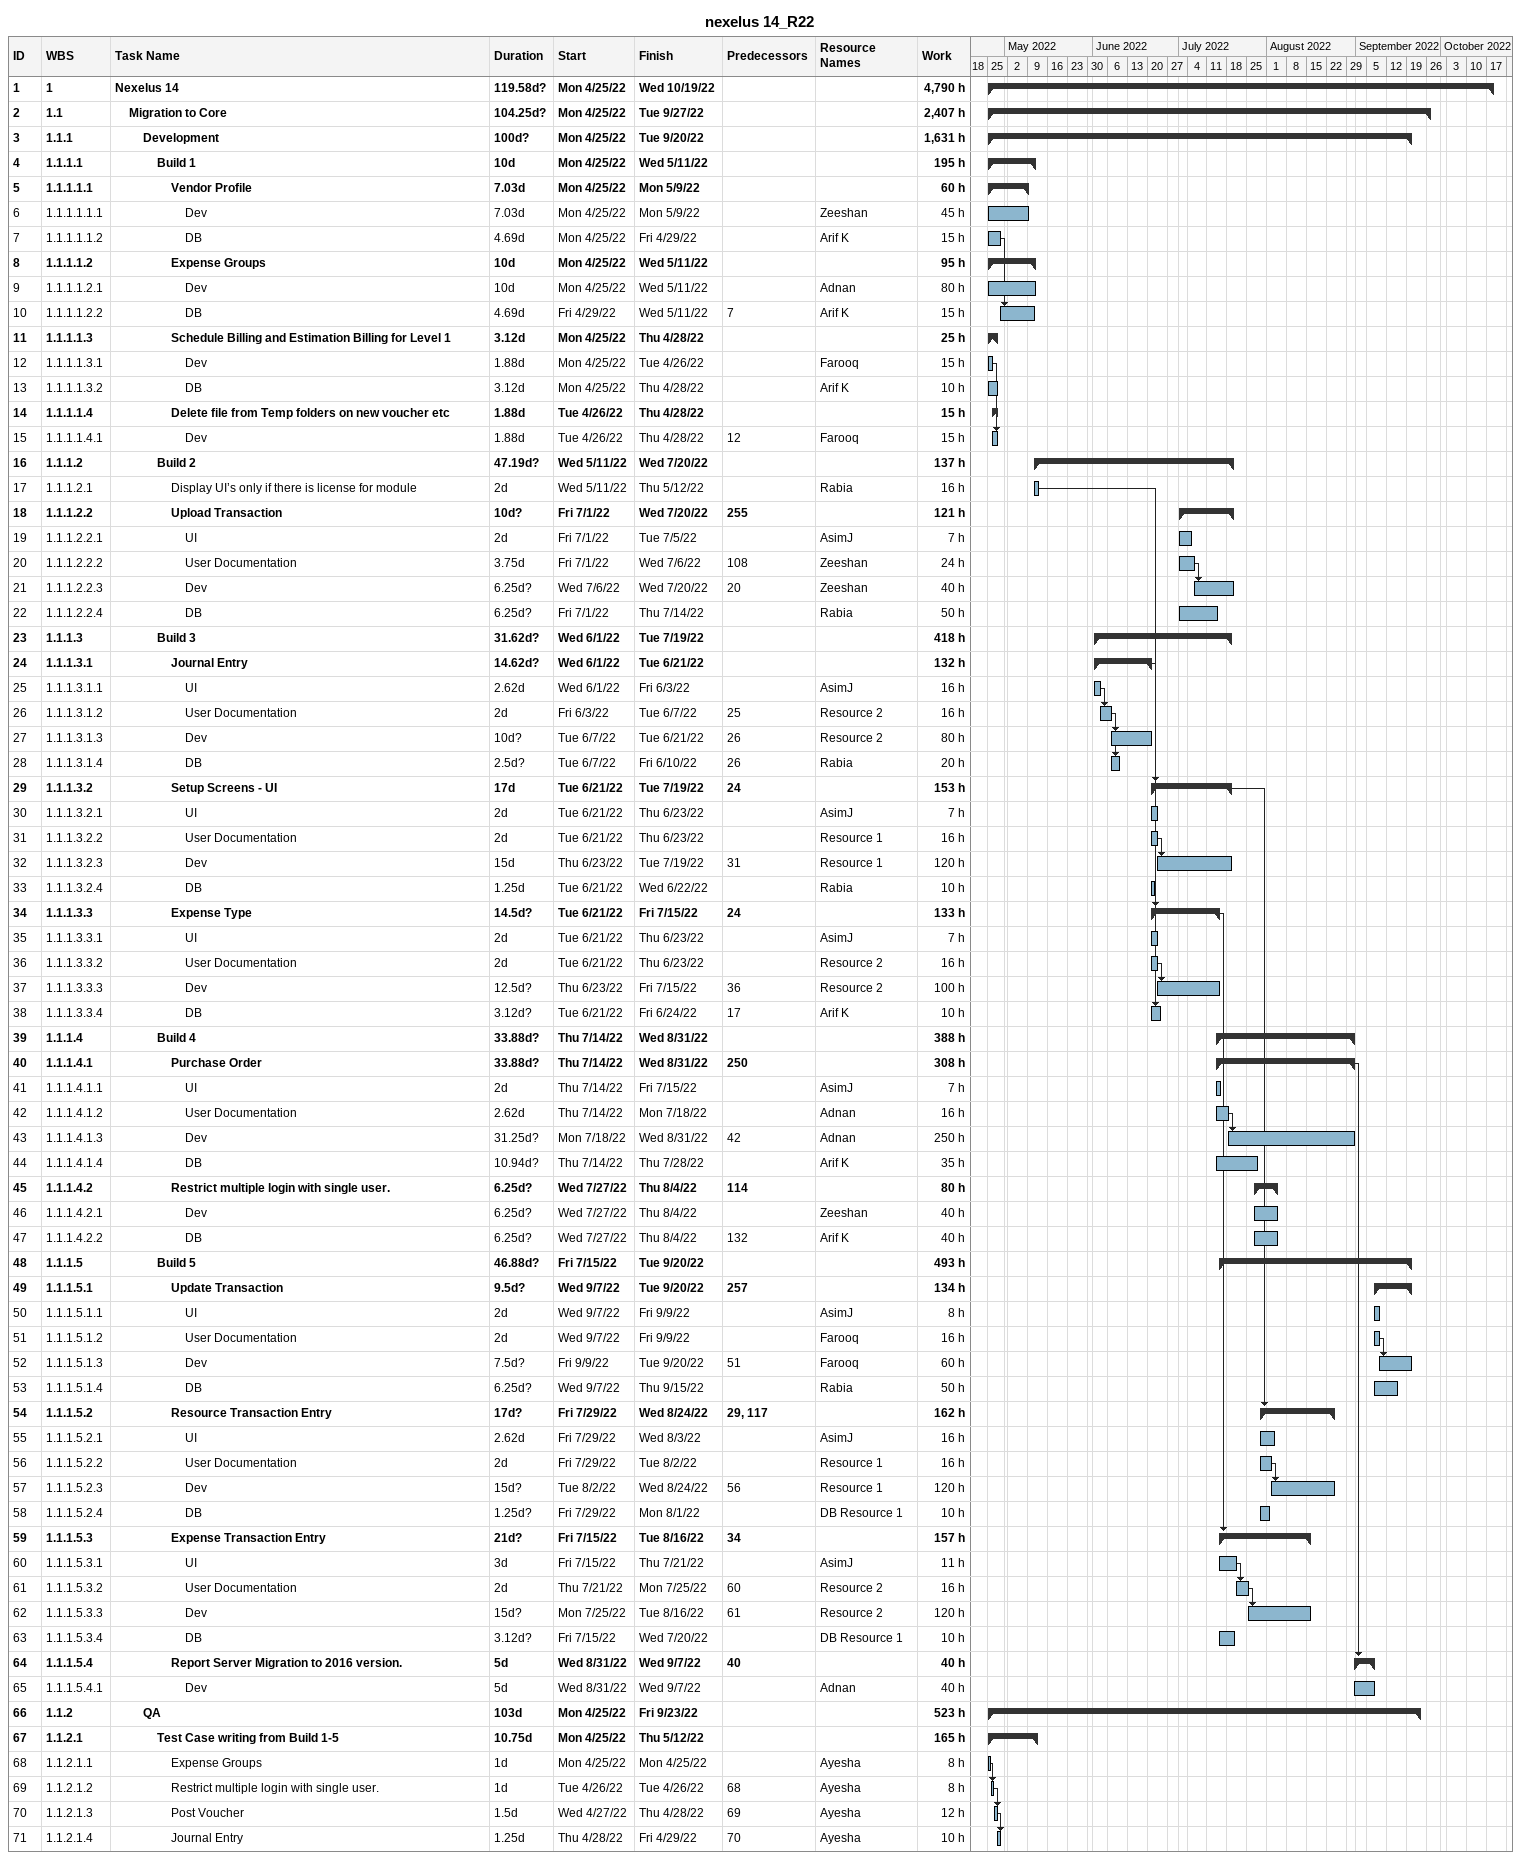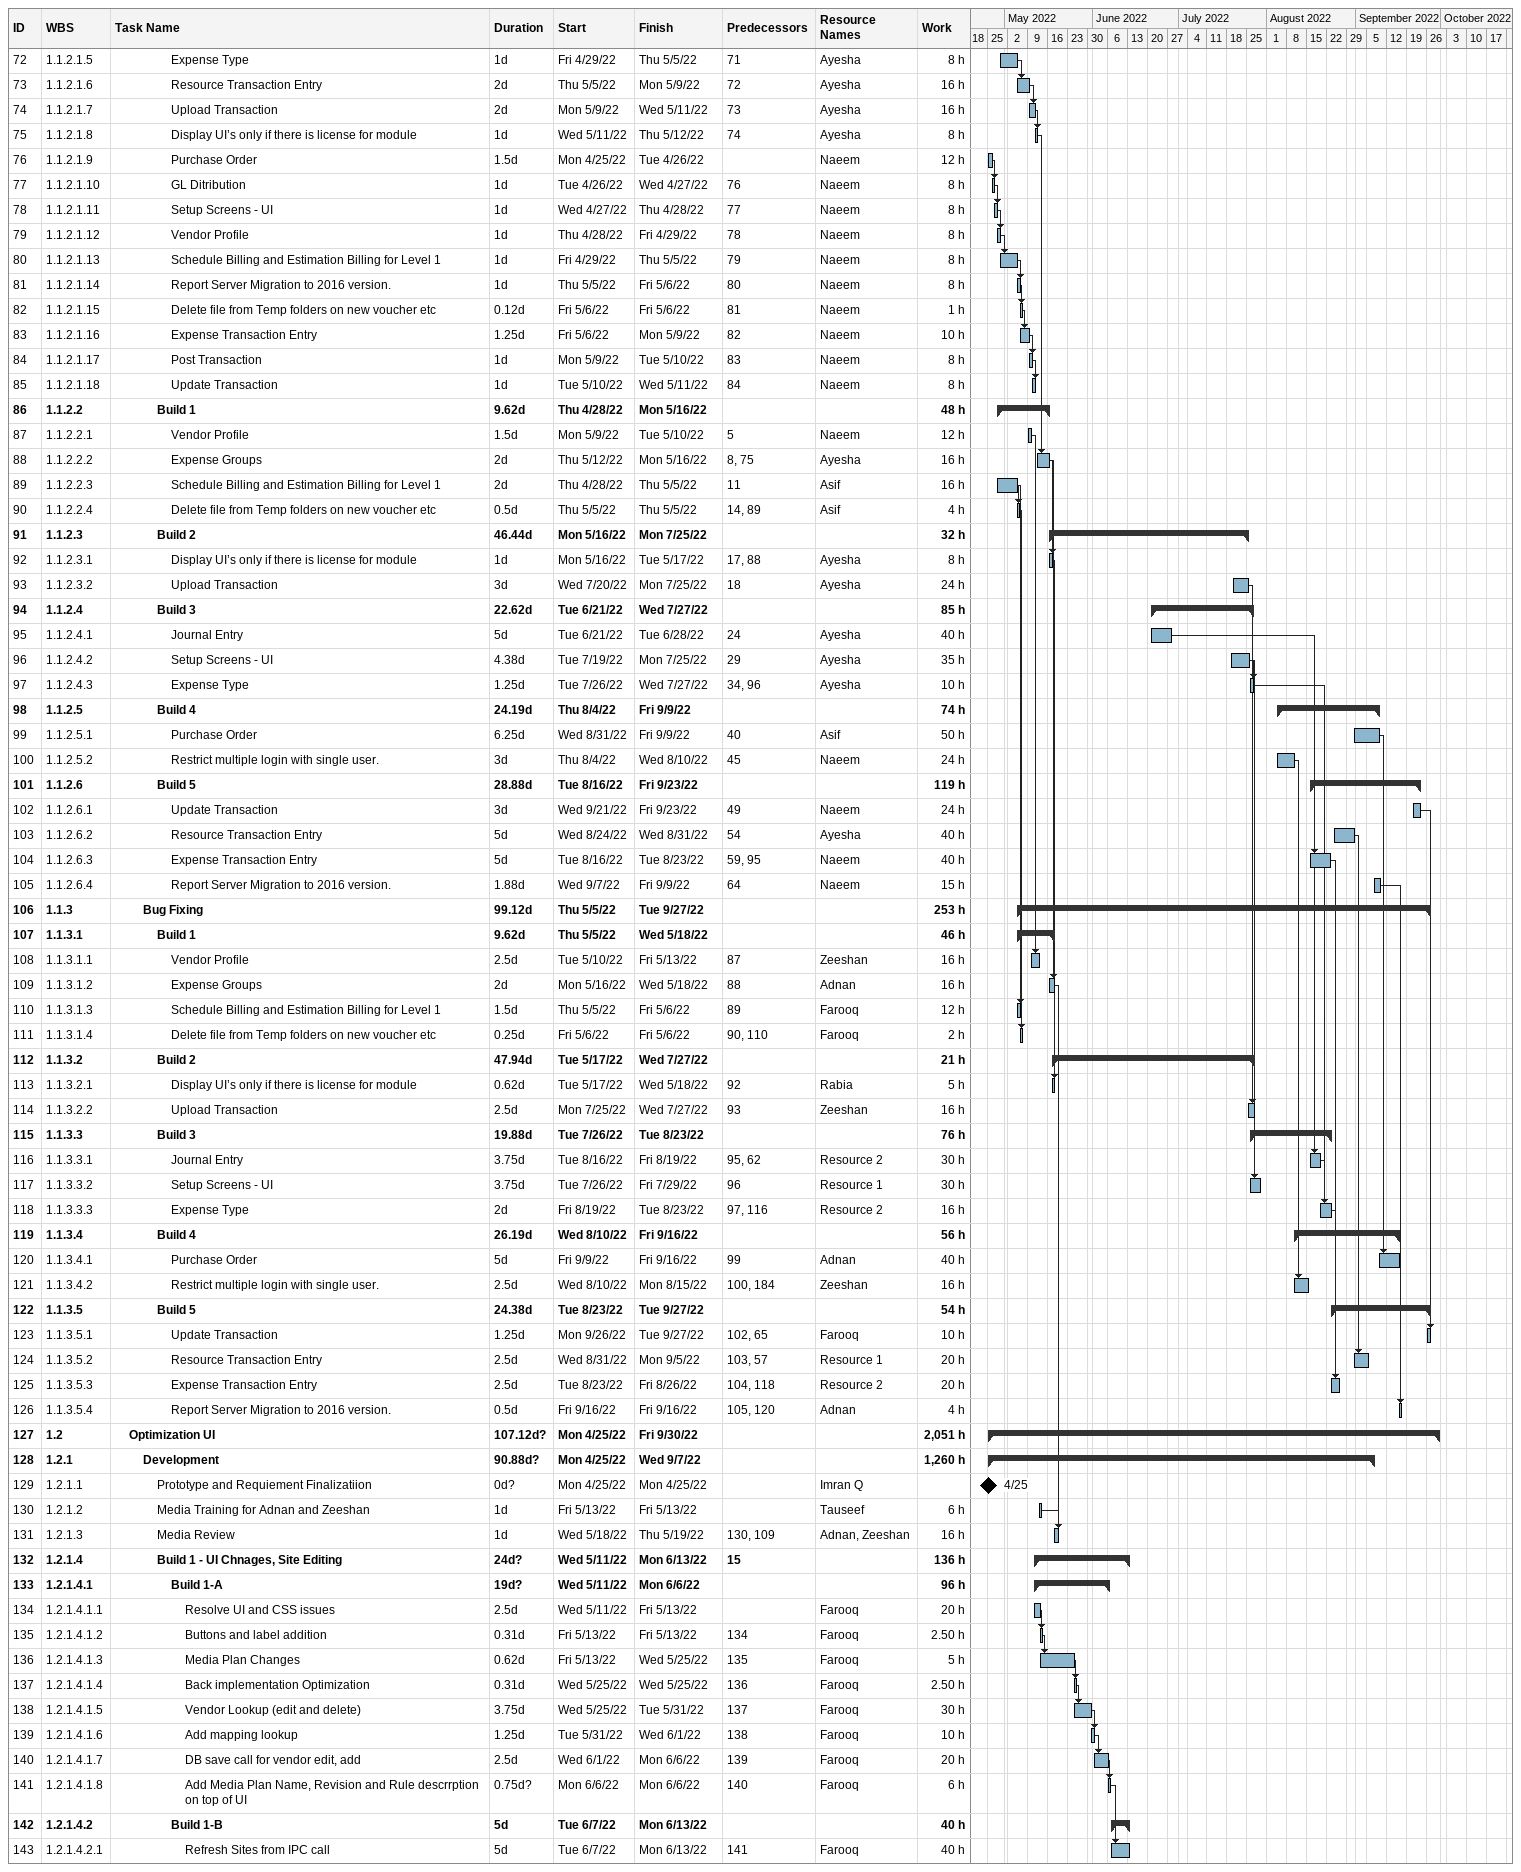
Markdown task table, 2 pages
nexelus 14_R22

| ID | WBS | Task | Duration | Start | Finish | Predecessors | Resources | Work (h) |
|---|---|---|---|---|---|---|---|---|
| 1 | 1 | **Nexelus 14** | 119.58d? | 2022-04-25 | 2022-10-19 |  |  | 4790 |
| 2 | 1.1 | **Migration to Core** | 104.25d? | 2022-04-25 | 2022-09-27 |  |  | 2407 |
| 3 | 1.1.1 | **Development** | 100d? | 2022-04-25 | 2022-09-20 |  |  | 1631 |
| 4 | 1.1.1.1 | **Build 1** | 10d | 2022-04-25 | 2022-05-11 |  |  | 195 |
| 5 | 1.1.1.1.1 | **Vendor Profile** | 7.03d | 2022-04-25 | 2022-05-09 |  |  | 60 |
| 6 | 1.1.1.1.1.1 | Dev | 7.03d | 2022-04-25 | 2022-05-09 |  | Zeeshan | 45 |
| 7 | 1.1.1.1.1.2 | DB | 4.69d | 2022-04-25 | 2022-04-29 |  | Arif K | 15 |
| 8 | 1.1.1.1.2 | **Expense Groups** | 10d | 2022-04-25 | 2022-05-11 |  |  | 95 |
| 9 | 1.1.1.1.2.1 | Dev | 10d | 2022-04-25 | 2022-05-11 |  | Adnan | 80 |
| 10 | 1.1.1.1.2.2 | DB | 4.69d | 2022-04-29 | 2022-05-11 | 7 | Arif K | 15 |
| 11 | 1.1.1.1.3 | **Schedule Billing and Estimation Billing for Level 1** | 3.12d | 2022-04-25 | 2022-04-28 |  |  | 25 |
| 12 | 1.1.1.1.3.1 | Dev | 1.88d | 2022-04-25 | 2022-04-26 |  | Farooq | 15 |
| 13 | 1.1.1.1.3.2 | DB | 3.12d | 2022-04-25 | 2022-04-28 |  | Arif K | 10 |
| 14 | 1.1.1.1.4 | **Delete file from Temp folders on new voucher etc** | 1.88d | 2022-04-26 | 2022-04-28 |  |  | 15 |
| 15 | 1.1.1.1.4.1 | Dev | 1.88d | 2022-04-26 | 2022-04-28 | 12 | Farooq | 15 |
| 16 | 1.1.1.2 | **Build 2** | 47.19d? | 2022-05-11 | 2022-07-20 |  |  | 137 |
| 17 | 1.1.1.2.1 | Display UI’s only if there is license for module | 2d | 2022-05-11 | 2022-05-12 |  | Rabia | 16 |
| 18 | 1.1.1.2.2 | **Upload Transaction** | 10d? | 2022-07-01 | 2022-07-20 | 255 |  | 121 |
| 19 | 1.1.1.2.2.1 | UI | 2d | 2022-07-01 | 2022-07-05 |  | AsimJ | 7 |
| 20 | 1.1.1.2.2.2 | User Documentation | 3.75d | 2022-07-01 | 2022-07-06 | 108 | Zeeshan | 24 |
| 21 | 1.1.1.2.2.3 | Dev | 6.25d? | 2022-07-06 | 2022-07-20 | 20 | Zeeshan | 40 |
| 22 | 1.1.1.2.2.4 | DB | 6.25d? | 2022-07-01 | 2022-07-14 |  | Rabia | 50 |
| 23 | 1.1.1.3 | **Build 3** | 31.62d? | 2022-06-01 | 2022-07-19 |  |  | 418 |
| 24 | 1.1.1.3.1 | **Journal Entry** | 14.62d? | 2022-06-01 | 2022-06-21 |  |  | 132 |
| 25 | 1.1.1.3.1.1 | UI | 2.62d | 2022-06-01 | 2022-06-03 |  | AsimJ | 16 |
| 26 | 1.1.1.3.1.2 | User Documentation | 2d | 2022-06-03 | 2022-06-07 | 25 | Resource 2 | 16 |
| 27 | 1.1.1.3.1.3 | Dev | 10d? | 2022-06-07 | 2022-06-21 | 26 | Resource 2 | 80 |
| 28 | 1.1.1.3.1.4 | DB | 2.5d? | 2022-06-07 | 2022-06-10 | 26 | Rabia | 20 |
| 29 | 1.1.1.3.2 | **Setup Screens - UI** | 17d | 2022-06-21 | 2022-07-19 | 24 |  | 153 |
| 30 | 1.1.1.3.2.1 | UI | 2d | 2022-06-21 | 2022-06-23 |  | AsimJ | 7 |
| 31 | 1.1.1.3.2.2 | User Documentation | 2d | 2022-06-21 | 2022-06-23 |  | Resource 1 | 16 |
| 32 | 1.1.1.3.2.3 | Dev | 15d | 2022-06-23 | 2022-07-19 | 31 | Resource 1 | 120 |
| 33 | 1.1.1.3.2.4 | DB | 1.25d | 2022-06-21 | 2022-06-22 |  | Rabia | 10 |
| 34 | 1.1.1.3.3 | **Expense Type** | 14.5d? | 2022-06-21 | 2022-07-15 | 24 |  | 133 |
| 35 | 1.1.1.3.3.1 | UI | 2d | 2022-06-21 | 2022-06-23 |  | AsimJ | 7 |
| 36 | 1.1.1.3.3.2 | User Documentation | 2d | 2022-06-21 | 2022-06-23 |  | Resource 2 | 16 |
| 37 | 1.1.1.3.3.3 | Dev | 12.5d? | 2022-06-23 | 2022-07-15 | 36 | Resource 2 | 100 |
| 38 | 1.1.1.3.3.4 | DB | 3.12d? | 2022-06-21 | 2022-06-24 | 17 | Arif K | 10 |
| 39 | 1.1.1.4 | **Build 4** | 33.88d? | 2022-07-14 | 2022-08-31 |  |  | 388 |
| 40 | 1.1.1.4.1 | **Purchase Order** | 33.88d? | 2022-07-14 | 2022-08-31 | 250 |  | 308 |
| 41 | 1.1.1.4.1.1 | UI | 2d | 2022-07-14 | 2022-07-15 |  | AsimJ | 7 |
| 42 | 1.1.1.4.1.2 | User Documentation | 2.62d | 2022-07-14 | 2022-07-18 |  | Adnan | 16 |
| 43 | 1.1.1.4.1.3 | Dev | 31.25d? | 2022-07-18 | 2022-08-31 | 42 | Adnan | 250 |
| 44 | 1.1.1.4.1.4 | DB | 10.94d? | 2022-07-14 | 2022-07-28 |  | Arif K | 35 |
| 45 | 1.1.1.4.2 | **Restrict multiple login with single user.** | 6.25d? | 2022-07-27 | 2022-08-04 | 114 |  | 80 |
| 46 | 1.1.1.4.2.1 | Dev | 6.25d? | 2022-07-27 | 2022-08-04 |  | Zeeshan | 40 |
| 47 | 1.1.1.4.2.2 | DB | 6.25d? | 2022-07-27 | 2022-08-04 | 132 | Arif K | 40 |
| 48 | 1.1.1.5 | **Build 5** | 46.88d? | 2022-07-15 | 2022-09-20 |  |  | 493 |
| 49 | 1.1.1.5.1 | **Update Transaction** | 9.5d? | 2022-09-07 | 2022-09-20 | 257 |  | 134 |
| 50 | 1.1.1.5.1.1 | UI | 2d | 2022-09-07 | 2022-09-09 |  | AsimJ | 8 |
| 51 | 1.1.1.5.1.2 | User Documentation | 2d | 2022-09-07 | 2022-09-09 |  | Farooq | 16 |
| 52 | 1.1.1.5.1.3 | Dev | 7.5d? | 2022-09-09 | 2022-09-20 | 51 | Farooq | 60 |
| 53 | 1.1.1.5.1.4 | DB | 6.25d? | 2022-09-07 | 2022-09-15 |  | Rabia | 50 |
| 54 | 1.1.1.5.2 | **Resource Transaction Entry** | 17d? | 2022-07-29 | 2022-08-24 | 29, 117 |  | 162 |
| 55 | 1.1.1.5.2.1 | UI | 2.62d | 2022-07-29 | 2022-08-03 |  | AsimJ | 16 |
| 56 | 1.1.1.5.2.2 | User Documentation | 2d | 2022-07-29 | 2022-08-02 |  | Resource 1 | 16 |
| 57 | 1.1.1.5.2.3 | Dev | 15d? | 2022-08-02 | 2022-08-24 | 56 | Resource 1 | 120 |
| 58 | 1.1.1.5.2.4 | DB | 1.25d? | 2022-07-29 | 2022-08-01 |  | DB Resource 1 | 10 |
| 59 | 1.1.1.5.3 | **Expense Transaction Entry** | 21d? | 2022-07-15 | 2022-08-16 | 34 |  | 157 |
| 60 | 1.1.1.5.3.1 | UI | 3d | 2022-07-15 | 2022-07-21 |  | AsimJ | 11 |
| 61 | 1.1.1.5.3.2 | User Documentation | 2d | 2022-07-21 | 2022-07-25 | 60 | Resource 2 | 16 |
| 62 | 1.1.1.5.3.3 | Dev | 15d? | 2022-07-25 | 2022-08-16 | 61 | Resource 2 | 120 |
| 63 | 1.1.1.5.3.4 | DB | 3.12d? | 2022-07-15 | 2022-07-20 |  | DB Resource 1 | 10 |
| 64 | 1.1.1.5.4 | **Report Server Migration to 2016 version.** | 5d | 2022-08-31 | 2022-09-07 | 40 |  | 40 |
| 65 | 1.1.1.5.4.1 | Dev | 5d | 2022-08-31 | 2022-09-07 |  | Adnan | 40 |
| 66 | 1.1.2 | **QA** | 103d | 2022-04-25 | 2022-09-23 |  |  | 523 |
| 67 | 1.1.2.1 | **Test Case writing from Build 1-5** | 10.75d | 2022-04-25 | 2022-05-12 |  |  | 165 |
| 68 | 1.1.2.1.1 | Expense Groups | 1d | 2022-04-25 | 2022-04-25 |  | Ayesha | 8 |
| 69 | 1.1.2.1.2 | Restrict multiple login with single user. | 1d | 2022-04-26 | 2022-04-26 | 68 | Ayesha | 8 |
| 70 | 1.1.2.1.3 | Post Voucher | 1.5d | 2022-04-27 | 2022-04-28 | 69 | Ayesha | 12 |
| 71 | 1.1.2.1.4 | Journal Entry | 1.25d | 2022-04-28 | 2022-04-29 | 70 | Ayesha | 10 |
| 72 | 1.1.2.1.5 | Expense Type | 1d | 2022-04-29 | 2022-05-05 | 71 | Ayesha | 8 |
| 73 | 1.1.2.1.6 | Resource Transaction Entry | 2d | 2022-05-05 | 2022-05-09 | 72 | Ayesha | 16 |
| 74 | 1.1.2.1.7 | Upload Transaction | 2d | 2022-05-09 | 2022-05-11 | 73 | Ayesha | 16 |
| 75 | 1.1.2.1.8 | Display UI’s only if there is license for module | 1d | 2022-05-11 | 2022-05-12 | 74 | Ayesha | 8 |
| 76 | 1.1.2.1.9 | Purchase Order | 1.5d | 2022-04-25 | 2022-04-26 |  | Naeem | 12 |
| 77 | 1.1.2.1.10 | GL Ditribution | 1d | 2022-04-26 | 2022-04-27 | 76 | Naeem | 8 |
| 78 | 1.1.2.1.11 | Setup Screens - UI | 1d | 2022-04-27 | 2022-04-28 | 77 | Naeem | 8 |
| 79 | 1.1.2.1.12 | Vendor Profile | 1d | 2022-04-28 | 2022-04-29 | 78 | Naeem | 8 |
| 80 | 1.1.2.1.13 | Schedule Billing and Estimation Billing for Level 1 | 1d | 2022-04-29 | 2022-05-05 | 79 | Naeem | 8 |
| 81 | 1.1.2.1.14 | Report Server Migration to 2016 version. | 1d | 2022-05-05 | 2022-05-06 | 80 | Naeem | 8 |
| 82 | 1.1.2.1.15 | Delete file from Temp folders on new voucher etc | 0.12d | 2022-05-06 | 2022-05-06 | 81 | Naeem | 1 |
| 83 | 1.1.2.1.16 | Expense Transaction Entry | 1.25d | 2022-05-06 | 2022-05-09 | 82 | Naeem | 10 |
| 84 | 1.1.2.1.17 | Post Transaction | 1d | 2022-05-09 | 2022-05-10 | 83 | Naeem | 8 |
| 85 | 1.1.2.1.18 | Update Transaction | 1d | 2022-05-10 | 2022-05-11 | 84 | Naeem | 8 |
| 86 | 1.1.2.2 | **Build 1** | 9.62d | 2022-04-28 | 2022-05-16 |  |  | 48 |
| 87 | 1.1.2.2.1 | Vendor Profile | 1.5d | 2022-05-09 | 2022-05-10 | 5 | Naeem | 12 |
| 88 | 1.1.2.2.2 | Expense Groups | 2d | 2022-05-12 | 2022-05-16 | 8, 75 | Ayesha | 16 |
| 89 | 1.1.2.2.3 | Schedule Billing and Estimation Billing for Level 1 | 2d | 2022-04-28 | 2022-05-05 | 11 | Asif | 16 |
| 90 | 1.1.2.2.4 | Delete file from Temp folders on new voucher etc | 0.5d | 2022-05-05 | 2022-05-05 | 14, 89 | Asif | 4 |
| 91 | 1.1.2.3 | **Build 2** | 46.44d | 2022-05-16 | 2022-07-25 |  |  | 32 |
| 92 | 1.1.2.3.1 | Display UI’s only if there is license for module | 1d | 2022-05-16 | 2022-05-17 | 17, 88 | Ayesha | 8 |
| 93 | 1.1.2.3.2 | Upload Transaction | 3d | 2022-07-20 | 2022-07-25 | 18 | Ayesha | 24 |
| 94 | 1.1.2.4 | **Build 3** | 22.62d | 2022-06-21 | 2022-07-27 |  |  | 85 |
| 95 | 1.1.2.4.1 | Journal Entry | 5d | 2022-06-21 | 2022-06-28 | 24 | Ayesha | 40 |
| 96 | 1.1.2.4.2 | Setup Screens - UI | 4.38d | 2022-07-19 | 2022-07-25 | 29 | Ayesha | 35 |
| 97 | 1.1.2.4.3 | Expense Type | 1.25d | 2022-07-26 | 2022-07-27 | 34, 96 | Ayesha | 10 |
| 98 | 1.1.2.5 | **Build 4** | 24.19d | 2022-08-04 | 2022-09-09 |  |  | 74 |
| 99 | 1.1.2.5.1 | Purchase Order | 6.25d | 2022-08-31 | 2022-09-09 | 40 | Asif | 50 |
| 100 | 1.1.2.5.2 | Restrict multiple login with single user. | 3d | 2022-08-04 | 2022-08-10 | 45 | Naeem | 24 |
| 101 | 1.1.2.6 | **Build 5** | 28.88d | 2022-08-16 | 2022-09-23 |  |  | 119 |
| 102 | 1.1.2.6.1 | Update Transaction | 3d | 2022-09-21 | 2022-09-23 | 49 | Naeem | 24 |
| 103 | 1.1.2.6.2 | Resource Transaction Entry | 5d | 2022-08-24 | 2022-08-31 | 54 | Ayesha | 40 |
| 104 | 1.1.2.6.3 | Expense Transaction Entry | 5d | 2022-08-16 | 2022-08-23 | 59, 95 | Naeem | 40 |
| 105 | 1.1.2.6.4 | Report Server Migration to 2016 version. | 1.88d | 2022-09-07 | 2022-09-09 | 64 | Naeem | 15 |
| 106 | 1.1.3 | **Bug Fixing** | 99.12d | 2022-05-05 | 2022-09-27 |  |  | 253 |
| 107 | 1.1.3.1 | **Build 1** | 9.62d | 2022-05-05 | 2022-05-18 |  |  | 46 |
| 108 | 1.1.3.1.1 | Vendor Profile | 2.5d | 2022-05-10 | 2022-05-13 | 87 | Zeeshan | 16 |
| 109 | 1.1.3.1.2 | Expense Groups | 2d | 2022-05-16 | 2022-05-18 | 88 | Adnan | 16 |
| 110 | 1.1.3.1.3 | Schedule Billing and Estimation Billing for Level 1 | 1.5d | 2022-05-05 | 2022-05-06 | 89 | Farooq | 12 |
| 111 | 1.1.3.1.4 | Delete file from Temp folders on new voucher etc | 0.25d | 2022-05-06 | 2022-05-06 | 90, 110 | Farooq | 2 |
| 112 | 1.1.3.2 | **Build 2** | 47.94d | 2022-05-17 | 2022-07-27 |  |  | 21 |
| 113 | 1.1.3.2.1 | Display UI’s only if there is license for module | 0.62d | 2022-05-17 | 2022-05-18 | 92 | Rabia | 5 |
| 114 | 1.1.3.2.2 | Upload Transaction | 2.5d | 2022-07-25 | 2022-07-27 | 93 | Zeeshan | 16 |
| 115 | 1.1.3.3 | **Build 3** | 19.88d | 2022-07-26 | 2022-08-23 |  |  | 76 |
| 116 | 1.1.3.3.1 | Journal Entry | 3.75d | 2022-08-16 | 2022-08-19 | 95, 62 | Resource 2 | 30 |
| 117 | 1.1.3.3.2 | Setup Screens - UI | 3.75d | 2022-07-26 | 2022-07-29 | 96 | Resource 1 | 30 |
| 118 | 1.1.3.3.3 | Expense Type | 2d | 2022-08-19 | 2022-08-23 | 97, 116 | Resource 2 | 16 |
| 119 | 1.1.3.4 | **Build 4** | 26.19d | 2022-08-10 | 2022-09-16 |  |  | 56 |
| 120 | 1.1.3.4.1 | Purchase Order | 5d | 2022-09-09 | 2022-09-16 | 99 | Adnan | 40 |
| 121 | 1.1.3.4.2 | Restrict multiple login with single user. | 2.5d | 2022-08-10 | 2022-08-15 | 100, 184 | Zeeshan | 16 |
| 122 | 1.1.3.5 | **Build 5** | 24.38d | 2022-08-23 | 2022-09-27 |  |  | 54 |
| 123 | 1.1.3.5.1 | Update Transaction | 1.25d | 2022-09-26 | 2022-09-27 | 102, 65 | Farooq | 10 |
| 124 | 1.1.3.5.2 | Resource Transaction Entry | 2.5d | 2022-08-31 | 2022-09-05 | 103, 57 | Resource 1 | 20 |
| 125 | 1.1.3.5.3 | Expense Transaction Entry | 2.5d | 2022-08-23 | 2022-08-26 | 104, 118 | Resource 2 | 20 |
| 126 | 1.1.3.5.4 | Report Server Migration to 2016 version. | 0.5d | 2022-09-16 | 2022-09-16 | 105, 120 | Adnan | 4 |
| 127 | 1.2 | **Optimization UI** | 107.12d? | 2022-04-25 | 2022-09-30 |  |  | 2051 |
| 128 | 1.2.1 | **Development** | 90.88d? | 2022-04-25 | 2022-09-07 |  |  | 1260 |
| 129 | 1.2.1.1 | Prototype and Requiement Finalizatiion | 0d? | 2022-04-25 | 2022-04-25 |  | Imran Q |  |
| 130 | 1.2.1.2 | Media Training for Adnan and Zeeshan | 1d | 2022-05-13 | 2022-05-13 |  | Tauseef | 6 |
| 131 | 1.2.1.3 | Media Review | 1d | 2022-05-18 | 2022-05-19 | 130, 109 | Adnan, Zeeshan | 16 |
| 132 | 1.2.1.4 | **Build 1 - UI Chnages, Site Editing** | 24d? | 2022-05-11 | 2022-06-13 | 15 |  | 136 |
| 133 | 1.2.1.4.1 | **Build 1-A** | 19d? | 2022-05-11 | 2022-06-06 |  |  | 96 |
| 134 | 1.2.1.4.1.1 | Resolve UI and CSS issues | 2.5d | 2022-05-11 | 2022-05-13 |  | Farooq | 20 |
| 135 | 1.2.1.4.1.2 | Buttons and label addition | 0.31d | 2022-05-13 | 2022-05-13 | 134 | Farooq | 2.50 |
| 136 | 1.2.1.4.1.3 | Media Plan Changes | 0.62d | 2022-05-13 | 2022-05-25 | 135 | Farooq | 5 |
| 137 | 1.2.1.4.1.4 | Back implementation Optimization | 0.31d | 2022-05-25 | 2022-05-25 | 136 | Farooq | 2.50 |
| 138 | 1.2.1.4.1.5 | Vendor Lookup (edit and delete) | 3.75d | 2022-05-25 | 2022-05-31 | 137 | Farooq | 30 |
| 139 | 1.2.1.4.1.6 | Add mapping lookup | 1.25d | 2022-05-31 | 2022-06-01 | 138 | Farooq | 10 |
| 140 | 1.2.1.4.1.7 | DB save call for vendor edit, add | 2.5d | 2022-06-01 | 2022-06-06 | 139 | Farooq | 20 |
| 141 | 1.2.1.4.1.8 | Add Media Plan Name, Revision and Rule descrrption on top of UI | 0.75d? | 2022-06-06 | 2022-06-06 | 140 | Farooq | 6 |
| 142 | 1.2.1.4.2 | **Build 1-B** | 5d | 2022-06-07 | 2022-06-13 |  |  | 40 |
| 143 | 1.2.1.4.2.1 | Refresh Sites from IPC call | 5d | 2022-06-07 | 2022-06-13 | 141 | Farooq | 40 |
